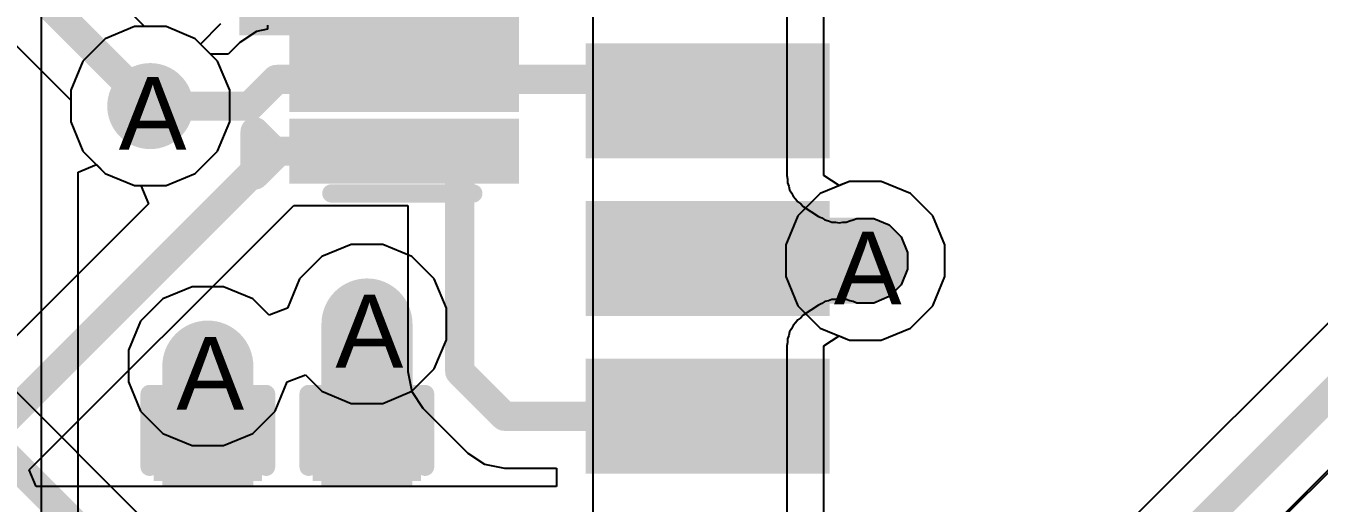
# Model space of a CAD drawing. Header units: inches. Extents: x 0 to 5271, y 0 to 5417.
# Drawn here: x 130.17 to 139.19, y 62.97 to 66.3 of the extents above; entities that cross this region are included whole.
import ezdxf

# ---------------------------------------------------------------- set-up
doc = ezdxf.new("R2010")
doc.units = ezdxf.units.IN
for name, color, linetype in [('Bottom Layer', 5, 'Continuous'), ('Bottom Overlay', 54, 'Continuous'), ('Bottom Paste', 16, 'Continuous'), ('Bottom Solder', 6, 'Continuous'), ('Drill Drawing', 1, 'Continuous'), ('L2_GND1', 16, 'Continuous'), ('L3_SIG1', 76, 'Continuous'), ('L4_PWR', 90, 'Continuous'), ('L5_GND2', 156, 'Continuous'), ('L6_SIG2', 130, 'Continuous'), ('L7_GND3', 216, 'Continuous'), ('Top Layer', 1, 'Continuous'), ('Via Holes', 16, 'Continuous')]:
    doc.layers.add(name, color=color, linetype=linetype)
doc.styles.add('Arial', font='', dxfattribs={"height": 0.2})
doc.styles.get('Arial').set_extended_font_data('Arial')

# ---------------------------------------------------------------- blocks, each defined once
blk = doc.blocks.new('CAP_0402_B_334')
at = {"layer": 'Bottom Layer'}
for points in [[(-0.2413, 0.3175), (-0.2413, -0.3175), (-0.6985, -0.3175), (-0.6985, 0.3175)], [(0.6985, 0.3175), (0.6985, -0.3175), (0.2413, -0.3175), (0.2413, 0.3175)]]:
    blk.add_hatch(color=5, dxfattribs=at).paths.add_polyline_path(points)
at = {"layer": 'Bottom Paste'}
for points in [[(-0.2413, 0.3175), (-0.2413, -0.3175), (-0.6985, -0.3175), (-0.6985, 0.3175)], [(0.6985, 0.3175), (0.6985, -0.3175), (0.2413, -0.3175), (0.2413, 0.3175)]]:
    blk.add_hatch(color=16, dxfattribs=at).paths.add_polyline_path(points)
at = {"layer": 'Bottom Solder'}
for points in [[(-0.1813, 0.3775), (-0.1813, -0.3775), (-0.7585, -0.3775), (-0.7585, 0.3775)], [(0.7585, 0.3775), (0.7585, -0.3775), (0.1813, -0.3775), (0.1813, 0.3775)]]:
    blk.add_hatch(color=6, dxfattribs=at).paths.add_polyline_path(points)
at = {"layer": 'Bottom Overlay'}
for points in [[(-0.7874, -0.4064, 0.127, 0.127, 0), (-0.7874, 0.4064, 0.127, 0.127, 0)], [(-0.2794, 0.4064, 0.127, 0.127, 0), (-0.7874, 0.4064, 0.127, 0.127, 0)], [(0.7874, 0.4064, 0.127, 0.127, 0), (0.2794, 0.4064, 0.127, 0.127, 0)], [(0.7874, -0.4064, 0.127, 0.127, 0), (0.7874, 0.4064, 0.127, 0.127, 0)], [(-0.2794, -0.4064, 0.127, 0.127, 0), (-0.7874, -0.4064, 0.127, 0.127, 0)], [(0.7874, -0.4064, 0.127, 0.127, 0), (0.2794, -0.4064, 0.127, 0.127, 0)]]:
    blk.add_lwpolyline(points, format="xyseb", dxfattribs=at)
for points in [[(-0.8191, 0.4064, 0.0635, 0.0635, 1), (-0.7556, 0.4064, 0.0635, 0.0635, 1)], [(-0.8191, 0.4064, 0.0635, 0.0635, 1), (-0.7556, 0.4064, 0.0635, 0.0635, 1)], [(-0.3111, 0.4064, 0.0635, 0.0635, 1), (-0.2476, 0.4064, 0.0635, 0.0635, 1)], [(0.2477, 0.4064, 0.0635, 0.0635, 1), (0.3112, 0.4064, 0.0635, 0.0635, 1)], [(0.7557, 0.4064, 0.0635, 0.0635, 1), (0.8192, 0.4064, 0.0635, 0.0635, 1)], [(0.7557, 0.4064, 0.0635, 0.0635, 1), (0.8192, 0.4064, 0.0635, 0.0635, 1)], [(-0.8191, -0.4064, 0.0635, 0.0635, 1), (-0.7556, -0.4064, 0.0635, 0.0635, 1)], [(-0.8191, -0.4064, 0.0635, 0.0635, 1), (-0.7556, -0.4064, 0.0635, 0.0635, 1)], [(-0.3111, -0.4064, 0.0635, 0.0635, 1), (-0.2476, -0.4064, 0.0635, 0.0635, 1)], [(0.2477, -0.4064, 0.0635, 0.0635, 1), (0.3112, -0.4064, 0.0635, 0.0635, 1)], [(0.7557, -0.4064, 0.0635, 0.0635, 1), (0.8192, -0.4064, 0.0635, 0.0635, 1)], [(0.7557, -0.4064, 0.0635, 0.0635, 1), (0.8192, -0.4064, 0.0635, 0.0635, 1)]]:
    blk.add_lwpolyline(points, format="xyseb", close=True, dxfattribs=at)
blk = doc.blocks.new('CAP_0402_B_335')
at = {"layer": 'Bottom Layer'}
for points in [[(-0.2413, 0.3175), (-0.2413, -0.3175), (-0.6985, -0.3175), (-0.6985, 0.3175)], [(0.6985, 0.3175), (0.6985, -0.3175), (0.2413, -0.3175), (0.2413, 0.3175)]]:
    blk.add_hatch(color=5, dxfattribs=at).paths.add_polyline_path(points)
at = {"layer": 'Bottom Paste'}
for points in [[(-0.2413, 0.3175), (-0.2413, -0.3175), (-0.6985, -0.3175), (-0.6985, 0.3175)], [(0.6985, 0.3175), (0.6985, -0.3175), (0.2413, -0.3175), (0.2413, 0.3175)]]:
    blk.add_hatch(color=16, dxfattribs=at).paths.add_polyline_path(points)
at = {"layer": 'Bottom Solder'}
for points in [[(-0.1813, 0.3775), (-0.1813, -0.3775), (-0.7585, -0.3775), (-0.7585, 0.3775)], [(0.7585, 0.3775), (0.7585, -0.3775), (0.1813, -0.3775), (0.1813, 0.3775)]]:
    blk.add_hatch(color=6, dxfattribs=at).paths.add_polyline_path(points)
at = {"layer": 'Bottom Overlay'}
for points in [[(-0.7874, -0.4064, 0.127, 0.127, 0), (-0.7874, 0.4064, 0.127, 0.127, 0)], [(-0.2794, 0.4064, 0.127, 0.127, 0), (-0.7874, 0.4064, 0.127, 0.127, 0)], [(0.7874, 0.4064, 0.127, 0.127, 0), (0.2794, 0.4064, 0.127, 0.127, 0)], [(0.7874, -0.4064, 0.127, 0.127, 0), (0.7874, 0.4064, 0.127, 0.127, 0)], [(-0.2794, -0.4064, 0.127, 0.127, 0), (-0.7874, -0.4064, 0.127, 0.127, 0)], [(0.7874, -0.4064, 0.127, 0.127, 0), (0.2794, -0.4064, 0.127, 0.127, 0)]]:
    blk.add_lwpolyline(points, format="xyseb", dxfattribs=at)
for points in [[(-0.8192, 0.4064, 0.0635, 0.0635, 1), (-0.7557, 0.4064, 0.0635, 0.0635, 1)], [(-0.8192, 0.4064, 0.0635, 0.0635, 1), (-0.7557, 0.4064, 0.0635, 0.0635, 1)], [(-0.3112, 0.4064, 0.0635, 0.0635, 1), (-0.2477, 0.4064, 0.0635, 0.0635, 1)], [(0.2476, 0.4064, 0.0635, 0.0635, 1), (0.3111, 0.4064, 0.0635, 0.0635, 1)], [(0.7556, 0.4064, 0.0635, 0.0635, 1), (0.8191, 0.4064, 0.0635, 0.0635, 1)], [(0.7556, 0.4064, 0.0635, 0.0635, 1), (0.8191, 0.4064, 0.0635, 0.0635, 1)], [(-0.8192, -0.4064, 0.0635, 0.0635, 1), (-0.7557, -0.4064, 0.0635, 0.0635, 1)], [(-0.8192, -0.4064, 0.0635, 0.0635, 1), (-0.7557, -0.4064, 0.0635, 0.0635, 1)], [(-0.3112, -0.4064, 0.0635, 0.0635, 1), (-0.2477, -0.4064, 0.0635, 0.0635, 1)], [(0.2476, -0.4064, 0.0635, 0.0635, 1), (0.3111, -0.4064, 0.0635, 0.0635, 1)], [(0.7556, -0.4064, 0.0635, 0.0635, 1), (0.8191, -0.4064, 0.0635, 0.0635, 1)], [(0.7556, -0.4064, 0.0635, 0.0635, 1), (0.8191, -0.4064, 0.0635, 0.0635, 1)]]:
    blk.add_lwpolyline(points, format="xyseb", close=True, dxfattribs=at)
blk = doc.blocks.new('U_DFN2510_10_B_422')
at = {"layer": 'Bottom Layer'}
for points in [[(-0.7, 1.125), (-0.075, 1.125), (-0.075, 0.875), (-0.7, 0.875)], [(0.075, 1.125), (0.7, 1.125), (0.7, 0.875), (0.075, 0.875)], [(-0.7, 0.625), (-0.075, 0.625), (-0.075, 0.375), (-0.7, 0.375)], [(0.075, 0.625), (0.7, 0.625), (0.7, 0.375), (0.075, 0.375)], [(-0.7, 0.225), (-0.075, 0.225), (-0.075, -0.225), (-0.7, -0.225)], [(0.075, 0.225), (0.7, 0.225), (0.7, -0.225), (0.075, -0.225)], [(-0.7, -0.375), (-0.075, -0.375), (-0.075, -0.625), (-0.7, -0.625)], [(0.075, -0.375), (0.7, -0.375), (0.7, -0.625), (0.075, -0.625)], [(-0.7, -0.875), (-0.075, -0.875), (-0.075, -1.125), (-0.7, -1.125)], [(0.075, -0.875), (0.7, -0.875), (0.7, -1.125), (0.075, -1.125)]]:
    blk.add_hatch(color=5, dxfattribs=at).paths.add_polyline_path(points)
at = {"layer": 'Bottom Paste'}
for points in [[(-0.7, 1.125), (-0.075, 1.125), (-0.075, 0.875), (-0.7, 0.875)], [(0.075, 1.125), (0.7, 1.125), (0.7, 0.875), (0.075, 0.875)], [(-0.7, 0.625), (-0.075, 0.625), (-0.075, 0.375), (-0.7, 0.375)], [(0.075, 0.625), (0.7, 0.625), (0.7, 0.375), (0.075, 0.375)], [(-0.7, 0.225), (-0.075, 0.225), (-0.075, -0.225), (-0.7, -0.225)], [(0.075, 0.225), (0.7, 0.225), (0.7, -0.225), (0.075, -0.225)], [(-0.7, -0.375), (-0.075, -0.375), (-0.075, -0.625), (-0.7, -0.625)], [(0.075, -0.375), (0.7, -0.375), (0.7, -0.625), (0.075, -0.625)], [(-0.7, -0.875), (-0.075, -0.875), (-0.075, -1.125), (-0.7, -1.125)], [(0.075, -0.875), (0.7, -0.875), (0.7, -1.125), (0.075, -1.125)]]:
    blk.add_hatch(color=16, dxfattribs=at).paths.add_polyline_path(points)
at = {"layer": 'Bottom Solder'}
for points in [[(-0.8016, 1.2266), (0.0266, 1.2266), (0.0266, 0.7734), (-0.8016, 0.7734)], [(-0.0266, 1.2266), (0.8016, 1.2266), (0.8016, 0.7734), (-0.0266, 0.7734)], [(-0.8016, 0.7266), (0.0266, 0.7266), (0.0266, 0.2734), (-0.8016, 0.2734)], [(-0.0266, 0.7266), (0.8016, 0.7266), (0.8016, 0.2734), (-0.0266, 0.2734)], [(-0.8016, 0.3266), (0.0266, 0.3266), (0.0266, -0.3266), (-0.8016, -0.3266)], [(-0.0266, 0.3266), (0.8016, 0.3266), (0.8016, -0.3266), (-0.0266, -0.3266)], [(-0.8016, -0.2734), (0.0266, -0.2734), (0.0266, -0.7266), (-0.8016, -0.7266)], [(-0.0266, -0.2734), (0.8016, -0.2734), (0.8016, -0.7266), (-0.0266, -0.7266)], [(-0.8016, -0.7734), (0.0266, -0.7734), (0.0266, -1.2266), (-0.8016, -1.2266)], [(-0.0266, -0.7734), (0.8016, -0.7734), (0.8016, -1.2266), (-0.0266, -1.2266)]]:
    blk.add_hatch(color=6, dxfattribs=at).paths.add_polyline_path(points)
at = {"layer": 'Bottom Overlay'}
for points in [[(-0.508, 1.2954, 0.127, 0.127, 0), (0.4826, 1.2954, 0.127, 0.127, 0)], [(-1.0414, -1.1684, 0.2, 0.2, 0), (-1.0414, -0.8636, 0.2, 0.2, 0)], [(-1.0414, -0.8636, 0.2, 0.2, 0), (-0.889, -1.016, 0.2, 0.2, 0)], [(-1.0414, -1.1684, 0.2, 0.2, 0), (-0.889, -1.016, 0.2, 0.2, 0)], [(-0.508, -1.2954, 0.127, 0.127, 0), (0.4826, -1.2954, 0.127, 0.127, 0)]]:
    blk.add_lwpolyline(points, format="xyseb", dxfattribs=at)
for points in [[(-0.5398, 1.2954, 0.0635, 0.0635, 1), (-0.4763, 1.2954, 0.0635, 0.0635, 1)], [(0.4508, 1.2954, 0.0635, 0.0635, 1), (0.5143, 1.2954, 0.0635, 0.0635, 1)], [(-1.0914, -0.8636, 0.1, 0.1, 1), (-0.9914, -0.8636, 0.1, 0.1, 1)], [(-1.0914, -0.8636, 0.1, 0.1, 1), (-0.9914, -0.8636, 0.1, 0.1, 1)], [(-0.939, -1.016, 0.1, 0.1, 1), (-0.839, -1.016, 0.1, 0.1, 1)], [(-0.939, -1.016, 0.1, 0.1, 1), (-0.839, -1.016, 0.1, 0.1, 1)], [(-1.0914, -1.1684, 0.1, 0.1, 1), (-0.9914, -1.1684, 0.1, 0.1, 1)], [(-1.0914, -1.1684, 0.1, 0.1, 1), (-0.9914, -1.1684, 0.1, 0.1, 1)], [(-0.5398, -1.2954, 0.0635, 0.0635, 1), (-0.4763, -1.2954, 0.0635, 0.0635, 1)], [(0.4508, -1.2954, 0.0635, 0.0635, 1), (0.5143, -1.2954, 0.0635, 0.0635, 1)]]:
    blk.add_lwpolyline(points, format="xyseb", close=True, dxfattribs=at)
blk = doc.blocks.new('TF_01A_B_532')
at = {"layer": 'Bottom Layer'}
for points in [[(-4.7039, -4.5), (-4.0039, -4.5), (-4.0039, -6.1), (-4.7039, -6.1)], [(-3.6046, -4.5), (-2.9046, -4.5), (-2.9046, -6.1), (-3.6046, -6.1)], [(-2.5043, -4.5), (-1.8043, -4.5), (-1.8043, -6.1), (-2.5043, -6.1)]]:
    blk.add_hatch(color=5, dxfattribs=at).paths.add_polyline_path(points)
at = {"layer": 'Bottom Paste'}
for points in [[(-4.7039, -4.5), (-4.0039, -4.5), (-4.0039, -6.1), (-4.7039, -6.1)], [(-3.6046, -4.5), (-2.9046, -4.5), (-2.9046, -6.1), (-3.6046, -6.1)], [(-2.5043, -4.5), (-1.8043, -4.5), (-1.8043, -6.1), (-2.5043, -6.1)]]:
    blk.add_hatch(color=16, dxfattribs=at).paths.add_polyline_path(points)
at = {"layer": 'Bottom Solder'}
for points in [[(-4.7547, -4.4492), (-3.9531, -4.4492), (-3.9531, -6.1508), (-4.7547, -6.1508)], [(-3.6554, -4.4492), (-2.8538, -4.4492), (-2.8538, -6.1508), (-3.6554, -6.1508)], [(-2.5551, -4.4492), (-1.7535, -4.4492), (-1.7535, -6.1508), (-2.5551, -6.1508)]]:
    blk.add_hatch(color=6, dxfattribs=at).paths.add_polyline_path(points)

msp = doc.modelspace()

# ---------------------------------------------------------------- hatches: boundary and pattern name
at = {"layer": 'Bottom Layer'}
for points in [[(131.6607, 66.2333), (133.1976, 66.2333), (133.1976, 66.6149), (131.6607, 66.6149)], [(136.0263, 64.3616), (136.0263, 64.9606), (135.3895, 64.9606), (135.3895, 64.3616)], [(131.1225, 63.083), (131.7575, 63.083), (131.7575, 63.5402), (131.1225, 63.5402)], [(132.2324, 63.0841), (132.8674, 63.0841), (132.8674, 63.5413), (132.2324, 63.5413)]]:
    msp.add_hatch(color=5, dxfattribs=at).paths.add_polyline_path(points)
h = msp.add_hatch(color=5, dxfattribs=at)
edge = h.paths.add_edge_path()
edge.add_arc((131.0395, 65.7398), 0.3, 0, 360)
h = msp.add_hatch(color=5, dxfattribs=at)
edge = h.paths.add_edge_path()
edge.add_arc((136.0262, 64.6609), 0.3, 0, 360)
h = msp.add_hatch(color=5, dxfattribs=at)
edge = h.paths.add_edge_path()
edge.add_arc((132.5508, 64.2203), 0.3, 0, 360)
h = msp.add_hatch(color=5, dxfattribs=at)
edge = h.paths.add_edge_path()
edge.add_arc((131.4409, 63.9263), 0.3, 0, 360)
at = {"layer": 'L2_GND1'}
h = msp.add_hatch(color=16, dxfattribs=at)
edge = h.paths.add_edge_path()
edge.add_arc((131.0395, 65.7398), 0.3, 0, 360)
h = msp.add_hatch(color=16, dxfattribs=at)
edge = h.paths.add_edge_path()
edge.add_arc((136.0262, 64.6609), 0.3, 0, 360)
h = msp.add_hatch(color=16, dxfattribs=at)
edge = h.paths.add_edge_path()
edge.add_arc((132.5508, 64.2203), 0.3, 0, 360)
h = msp.add_hatch(color=16, dxfattribs=at)
edge = h.paths.add_edge_path()
edge.add_arc((131.4409, 63.9263), 0.3, 0, 360)
at = {"layer": 'L3_SIG1'}
h = msp.add_hatch(color=76, dxfattribs=at)
edge = h.paths.add_edge_path()
edge.add_arc((131.0395, 65.7398), 0.3, 0, 360)
h = msp.add_hatch(color=76, dxfattribs=at)
edge = h.paths.add_edge_path()
edge.add_arc((136.0262, 64.6609), 0.3, 0, 360)
h = msp.add_hatch(color=76, dxfattribs=at)
edge = h.paths.add_edge_path()
edge.add_arc((132.5508, 64.2203), 0.3, 0, 360)
h = msp.add_hatch(color=76, dxfattribs=at)
edge = h.paths.add_edge_path()
edge.add_arc((131.4409, 63.9263), 0.3, 0, 360)
at = {"layer": 'L4_PWR'}
h = msp.add_hatch(color=90, dxfattribs=at)
edge = h.paths.add_edge_path()
edge.add_arc((131.0395, 65.7398), 0.3, 0, 360)
h = msp.add_hatch(color=90, dxfattribs=at)
edge = h.paths.add_edge_path()
edge.add_arc((136.0262, 64.6609), 0.3, 0, 360)
h = msp.add_hatch(color=90, dxfattribs=at)
edge = h.paths.add_edge_path()
edge.add_arc((132.5508, 64.2203), 0.3, 0, 360)
h = msp.add_hatch(color=90, dxfattribs=at)
edge = h.paths.add_edge_path()
edge.add_arc((131.4409, 63.9263), 0.3, 0, 360)
at = {"layer": 'L5_GND2'}
h = msp.add_hatch(color=156, dxfattribs=at)
edge = h.paths.add_edge_path()
edge.add_arc((131.0395, 65.7398), 0.3, 0, 360)
h = msp.add_hatch(color=156, dxfattribs=at)
edge = h.paths.add_edge_path()
edge.add_arc((136.0262, 64.6609), 0.3, 0, 360)
h = msp.add_hatch(color=156, dxfattribs=at)
edge = h.paths.add_edge_path()
edge.add_arc((132.5508, 64.2203), 0.3, 0, 360)
h = msp.add_hatch(color=156, dxfattribs=at)
edge = h.paths.add_edge_path()
edge.add_arc((131.4409, 63.9263), 0.3, 0, 360)
at = {"layer": 'L6_SIG2'}
h = msp.add_hatch(color=130, dxfattribs=at)
edge = h.paths.add_edge_path()
edge.add_arc((131.0395, 65.7398), 0.3, 0, 360)
h = msp.add_hatch(color=130, dxfattribs=at)
edge = h.paths.add_edge_path()
edge.add_arc((136.0262, 64.6609), 0.3, 0, 360)
h = msp.add_hatch(color=130, dxfattribs=at)
edge = h.paths.add_edge_path()
edge.add_arc((132.5508, 64.2203), 0.3, 0, 360)
h = msp.add_hatch(color=130, dxfattribs=at)
edge = h.paths.add_edge_path()
edge.add_arc((131.4409, 63.9263), 0.3, 0, 360)
at = {"layer": 'L7_GND3'}
h = msp.add_hatch(color=216, dxfattribs=at)
edge = h.paths.add_edge_path()
edge.add_arc((131.0395, 65.7398), 0.3, 0, 360)
h = msp.add_hatch(color=216, dxfattribs=at)
edge = h.paths.add_edge_path()
edge.add_arc((136.0262, 64.6609), 0.3, 0, 360)
h = msp.add_hatch(color=216, dxfattribs=at)
edge = h.paths.add_edge_path()
edge.add_arc((132.5508, 64.2203), 0.3, 0, 360)
h = msp.add_hatch(color=216, dxfattribs=at)
edge = h.paths.add_edge_path()
edge.add_arc((131.4409, 63.9263), 0.3, 0, 360)
at = {"layer": 'Top Layer'}
h = msp.add_hatch(color=1, dxfattribs=at)
edge = h.paths.add_edge_path()
edge.add_arc((131.0395, 65.7398), 0.3, 0, 360)
h = msp.add_hatch(color=1, dxfattribs=at)
edge = h.paths.add_edge_path()
edge.add_arc((136.0262, 64.6609), 0.3, 0, 360)
h = msp.add_hatch(color=1, dxfattribs=at)
edge = h.paths.add_edge_path()
edge.add_arc((132.5508, 64.2203), 0.3, 0, 360)
h = msp.add_hatch(color=1, dxfattribs=at)
edge = h.paths.add_edge_path()
edge.add_arc((131.4409, 63.9263), 0.3, 0, 360)
at = {"layer": 'Via Holes'}
h = msp.add_hatch(color=7, dxfattribs=at)
edge = h.paths.add_edge_path()
edge.add_arc((131.0395, 65.7398), 0.15, 0, 360)
h = msp.add_hatch(color=7, dxfattribs=at)
edge = h.paths.add_edge_path()
edge.add_arc((136.0262, 64.6609), 0.15, 0, 360)
h = msp.add_hatch(color=7, dxfattribs=at)
edge = h.paths.add_edge_path()
edge.add_arc((132.5508, 64.2203), 0.15, 0, 360)
h = msp.add_hatch(color=7, dxfattribs=at)
edge = h.paths.add_edge_path()
edge.add_arc((131.4409, 63.9263), 0.15, 0, 360)

# ---------------------------------------------------------------- linework, layer by layer
at = {"layer": 'Bottom Layer'}
for p, q in [((134.1262, 68.5799), (134.1262, 53.0937)), ((130.9293, 66.2938), (130.7257, 66.2095)), ((131.1497, 66.2938), (130.9293, 66.2938)), ((131.3533, 66.2095), (131.1497, 66.2938)), ((131.8561, 66.305), (131.8561, 66.2759)), ((130.7257, 66.2095), (130.5698, 66.0536)), ((131.4604, 66.1024), (131.3533, 66.2095)), ((131.7807, 66.2609), (131.663, 66.1823)), ((131.8561, 66.2759), (131.7807, 66.2609)), ((131.663, 66.1823), (131.5831, 66.1024)), ((131.663, 66.1823), (131.663, 66.1823)), ((130.5698, 66.0536), (130.4855, 65.85)), ((131.5831, 66.1024), (131.4604, 66.1024)), ((130.4855, 65.85), (130.4855, 65.6296)), ((130.4855, 65.6296), (130.5698, 65.426)), ((130.5698, 65.426), (130.7257, 65.2702)), ((130.7257, 65.2702), (130.9293, 65.1858)), ((130.9293, 65.1858), (130.9738, 65.1858)), ((130.9738, 65.1858), (131.0264, 65.0588)), ((131.0264, 65.0588), (129.5761, 63.6086)), ((130.1959, 63.2028), (132.04, 65.0469)), ((132.04, 65.0469), (132.835, 65.0469)), ((132.835, 65.0469), (132.835, 63.8888)), ((132.835, 63.8888), (132.835, 63.8888)), ((132.835, 63.8888), (132.8626, 63.7501)), ((132.8626, 63.7501), (132.9412, 63.6325)), ((132.9412, 63.6325), (133.2537, 63.3199)), ((133.2537, 63.3199), (133.2537, 63.3199)), ((133.2537, 63.3199), (133.3714, 63.2413)), ((133.3714, 63.2413), (133.5101, 63.2137)), ((130.2445, 63.0855), (130.1959, 63.2028)), ((133.5101, 63.2137), (133.5101, 63.2137)), ((133.5101, 63.2137), (133.8722, 63.2137)), ((133.8722, 63.2137), (133.8722, 63.0855)), ((133.8722, 63.0855), (130.2445, 63.0855))]:
    msp.add_line(p, q, dxfattribs=at)
for points in [[(131.7333, 65.7398, 0.2032, 0.2032, 0), (131.9194, 65.926, 0.2032, 0.2032, 0)], [(131.9194, 65.926, 0.2032, 0.2032, 0), (132.4226, 65.926, 0.2032, 0.2032, 0)], [(132.4226, 65.926, 0.2032, 0.2032, 0), (133.1976, 65.926, 0.2032, 0.2032, 0)], [(133.1976, 65.926, 0.2032, 0.2032, 0), (134.7762, 65.926, 0.2032, 0.2032, 0)], [(134.7762, 65.926, 0.2032, 0.2032, 0), (134.9262, 65.7759, 0.2032, 0.2032, 0)], [(131.0395, 65.7398, 0.2032, 0.2032, 0), (131.7333, 65.7398, 0.2032, 0.2032, 0)], [(129.7263, 63.246, 0.2032, 0.2032, 0), (131.9062, 65.4259, 0.2032, 0.2032, 0)], [(131.9062, 65.4259, 0.2032, 0.2032, 0), (132.4225, 65.4259, 0.2032, 0.2032, 0)], [(132.4226, 65.4259, 0.2032, 0.2032, 0), (133.1976, 65.4259, 0.2032, 0.2032, 0)], [(133.1976, 63.8888, 0.2032, 0.2032, 0), (133.1976, 65.4259, 0.2032, 0.2032, 0)], [(132.5508, 63.4152, 0.635, 0.635, 0), (132.5508, 64.2203, 0.635, 0.635, 0)], [(131.4409, 63.4142, 0.635, 0.635, 0), (131.4409, 63.9263, 0.635, 0.635, 0)], [(133.1976, 63.8888, 0.2032, 0.2032, 0), (133.5101, 63.5763, 0.2032, 0.2032, 0)], [(132.5499, 63.4143, 0.635, 0.635, 0), (132.5508, 63.4152, 0.635, 0.635, 0)], [(133.5101, 63.5763, 0.2032, 0.2032, 0), (134.9262, 63.5763, 0.2032, 0.2032, 0)]]:
    msp.add_lwpolyline(points, format="xyseb", dxfattribs=at)
for points in [[(131.8686, 65.926, 0.1016, 0.1016, 1), (131.9702, 65.926, 0.1016, 0.1016, 1)], [(131.8686, 65.926, 0.1016, 0.1016, 1), (131.9702, 65.926, 0.1016, 0.1016, 1)], [(132.3718, 65.926, 0.1016, 0.1016, 1), (132.4734, 65.926, 0.1016, 0.1016, 1)], [(132.3718, 65.926, 0.1016, 0.1016, 1), (132.4734, 65.926, 0.1016, 0.1016, 1)], [(133.1468, 65.926, 0.1016, 0.1016, 1), (133.2484, 65.926, 0.1016, 0.1016, 1)], [(133.1468, 65.926, 0.1016, 0.1016, 1), (133.2484, 65.926, 0.1016, 0.1016, 1)], [(134.7254, 65.926, 0.1016, 0.1016, 1), (134.827, 65.926, 0.1016, 0.1016, 1)], [(134.7254, 65.926, 0.1016, 0.1016, 1), (134.827, 65.926, 0.1016, 0.1016, 1)], [(130.9887, 65.7398, 0.1016, 0.1016, 1), (131.0903, 65.7398, 0.1016, 0.1016, 1)], [(131.6825, 65.7398, 0.1016, 0.1016, 1), (131.7841, 65.7398, 0.1016, 0.1016, 1)], [(131.6825, 65.7398, 0.1016, 0.1016, 1), (131.7841, 65.7398, 0.1016, 0.1016, 1)], [(134.8754, 65.7759, 0.1016, 0.1016, 1), (134.977, 65.7759, 0.1016, 0.1016, 1)], [(131.8554, 65.4259, 0.1016, 0.1016, 1), (131.957, 65.4259, 0.1016, 0.1016, 1)], [(131.8554, 65.4259, 0.1016, 0.1016, 1), (131.957, 65.4259, 0.1016, 0.1016, 1)], [(132.3717, 65.4259, 0.1016, 0.1016, 1), (132.4733, 65.4259, 0.1016, 0.1016, 1)], [(132.3718, 65.4259, 0.1016, 0.1016, 1), (132.4734, 65.4259, 0.1016, 0.1016, 1)], [(133.1468, 65.4259, 0.1016, 0.1016, 1), (133.2484, 65.4259, 0.1016, 0.1016, 1)], [(133.1468, 65.4259, 0.1016, 0.1016, 1), (133.2484, 65.4259, 0.1016, 0.1016, 1)], [(132.3921, 64.2203, 0.3175, 0.3175, 1), (132.7096, 64.2203, 0.3175, 0.3175, 1)], [(131.2822, 63.9263, 0.3175, 0.3175, 1), (131.5997, 63.9263, 0.3175, 0.3175, 1)], [(133.1468, 63.8888, 0.1016, 0.1016, 1), (133.2484, 63.8888, 0.1016, 0.1016, 1)], [(133.1468, 63.8888, 0.1016, 0.1016, 1), (133.2484, 63.8888, 0.1016, 0.1016, 1)], [(131.2822, 63.4142, 0.3175, 0.3175, 1), (131.5997, 63.4142, 0.3175, 0.3175, 1)], [(132.3911, 63.4143, 0.3175, 0.3175, 1), (132.7086, 63.4143, 0.3175, 0.3175, 1)], [(132.3921, 63.4152, 0.3175, 0.3175, 1), (132.7096, 63.4152, 0.3175, 0.3175, 1)], [(132.3921, 63.4152, 0.3175, 0.3175, 1), (132.7096, 63.4152, 0.3175, 0.3175, 1)], [(133.4593, 63.5763, 0.1016, 0.1016, 1), (133.5609, 63.5763, 0.1016, 0.1016, 1)], [(133.4593, 63.5763, 0.1016, 0.1016, 1), (133.5609, 63.5763, 0.1016, 0.1016, 1)], [(134.8754, 63.5763, 0.1016, 0.1016, 1), (134.977, 63.5763, 0.1016, 0.1016, 1)]]:
    msp.add_lwpolyline(points, format="xyseb", close=True, dxfattribs=at)
at = {"layer": 'L2_GND1'}
for p, q in [((135.4786, 69.581), (135.4786, 65.2553)), ((135.7376, 65.2553), (135.7376, 69.581)), ((130.9293, 66.2938), (130.7257, 66.2095)), ((131.1497, 66.2938), (130.9293, 66.2938)), ((131.3533, 66.2095), (131.1497, 66.2938)), ((130.7257, 66.2095), (130.5698, 66.0536)), ((131.5091, 66.0536), (131.3533, 66.2095)), ((130.5698, 66.0536), (130.4855, 65.85)), ((131.5935, 65.85), (131.5091, 66.0536)), ((130.4855, 65.85), (130.4855, 65.6296)), ((131.5935, 65.6296), (131.5935, 65.85)), ((130.4855, 65.6296), (130.5698, 65.426)), ((131.5091, 65.426), (131.5935, 65.6296)), ((130.5698, 65.426), (130.7257, 65.2702)), ((131.3533, 65.2702), (131.5091, 65.426)), ((130.7257, 65.2702), (130.9293, 65.1858)), ((131.1497, 65.1858), (131.3533, 65.2702)), ((135.4786, 65.2553), (135.4836, 65.2303)), ((135.4836, 65.2303), (135.4836, 65.2048)), ((135.8432, 65.1848), (135.7376, 65.2553)), ((135.916, 65.2149), (135.8432, 65.1848)), ((136.1364, 65.2149), (135.916, 65.2149)), ((136.3401, 65.1306), (136.1364, 65.2149)), ((130.9293, 65.1858), (131.1497, 65.1858)), ((135.4836, 65.2048), (135.4934, 65.1812)), ((135.4934, 65.1812), (135.4983, 65.1562)), ((135.4983, 65.1562), (135.5125, 65.135)), ((135.5125, 65.135), (135.5223, 65.1114)), ((136.4959, 64.9748), (136.3401, 65.1306)), ((135.5223, 65.1114), (135.5403, 65.0934)), ((135.5403, 65.0934), (135.5545, 65.0722)), ((135.5545, 65.0722), (135.5757, 65.058)), ((135.5757, 65.058), (135.5937, 65.04)), ((135.5937, 65.04), (135.6993, 64.9694)), ((135.6993, 64.9694), (135.7229, 64.9597)), ((135.7229, 64.9597), (135.7441, 64.9455)), ((135.7441, 64.9455), (135.7691, 64.9405)), ((135.7691, 64.9405), (135.7927, 64.9308)), ((135.8937, 64.9308), (135.9173, 64.9405)), ((135.9173, 64.9405), (135.9423, 64.9455)), ((135.9423, 64.9455), (135.9676, 64.956)), ((135.9676, 64.956), (136.0849, 64.956)), ((136.0849, 64.956), (136.1934, 64.911)), ((136.5802, 64.7711), (136.4959, 64.9748)), ((135.7927, 64.9308), (135.8182, 64.9308)), ((135.8182, 64.9308), (135.8432, 64.9258)), ((135.8432, 64.9258), (135.8682, 64.9308)), ((135.8682, 64.9308), (135.8937, 64.9308)), ((136.1934, 64.911), (136.2763, 64.8281)), ((136.2763, 64.8281), (136.3213, 64.7196)), ((136.5802, 64.5507), (136.5802, 64.7711)), ((136.3213, 64.7196), (136.3213, 64.6023)), ((136.3213, 64.6023), (136.2763, 64.4938)), ((136.2763, 64.4938), (136.1934, 64.4108)), ((136.4959, 64.3471), (136.5802, 64.5507)), ((136.1934, 64.4108), (136.0849, 64.3659)), ((135.6993, 64.3524), (135.5937, 64.2819)), ((135.7229, 64.3622), (135.6993, 64.3524)), ((135.7441, 64.3764), (135.7229, 64.3622)), ((135.7691, 64.3814), (135.7441, 64.3764)), ((135.7927, 64.3911), (135.7691, 64.3814)), ((135.8182, 64.3911), (135.7927, 64.3911)), ((135.8432, 64.3961), (135.8182, 64.3911)), ((135.8682, 64.3911), (135.8432, 64.3961)), ((135.8937, 64.3911), (135.8682, 64.3911)), ((135.9173, 64.3813), (135.8937, 64.3911)), ((135.9423, 64.3764), (135.9173, 64.3813)), ((135.9676, 64.3659), (135.9423, 64.3764)), ((136.0849, 64.3659), (135.9676, 64.3659)), ((136.3401, 64.1913), (136.4959, 64.3471)), ((135.5403, 64.2285), (135.5223, 64.2104)), ((135.5545, 64.2497), (135.5403, 64.2285)), ((135.5757, 64.2638), (135.5545, 64.2497)), ((135.5937, 64.2819), (135.5757, 64.2638)), ((135.4934, 64.1406), (135.4836, 64.1171)), ((135.4983, 64.1657), (135.4934, 64.1406)), ((135.5125, 64.1869), (135.4983, 64.1657)), ((135.5223, 64.2104), (135.5125, 64.1869)), ((135.7376, 64.0666), (135.8432, 64.1371)), ((135.8432, 64.1371), (135.916, 64.1069)), ((136.1364, 64.1069), (136.3401, 64.1913)), ((135.4836, 64.0916), (135.4786, 64.0666)), ((135.4786, 64.0666), (135.4786, 58.7826)), ((135.4836, 64.1171), (135.4836, 64.0916)), ((135.7376, 58.7826), (135.7376, 64.0666)), ((135.916, 64.1069), (136.1364, 64.1069))]:
    msp.add_line(p, q, dxfattribs=at)
at = {"layer": 'L3_SIG1'}
for p, q in [((130.9982, 66.2938), (129.6475, 67.6445)), ((129.0286, 67.238), (130.4855, 65.7811)), ((131.1497, 66.2938), (130.9982, 66.2938)), ((131.3533, 66.2095), (131.1497, 66.2938)), ((131.5091, 66.0536), (131.3533, 66.2095)), ((131.5935, 65.85), (131.5091, 66.0536)), ((131.5935, 65.6296), (131.5935, 65.85)), ((130.4855, 65.7811), (130.4855, 65.6296)), ((130.4855, 65.6296), (130.5698, 65.426)), ((131.5091, 65.426), (131.5935, 65.6296)), ((130.5698, 65.426), (130.7257, 65.2702)), ((131.3533, 65.2702), (131.5091, 65.426)), ((130.7257, 65.2702), (130.9293, 65.1858)), ((131.1497, 65.1858), (131.3533, 65.2702)), ((130.9293, 65.1858), (131.1497, 65.1858))]:
    msp.add_line(p, q, dxfattribs=at)
msp.add_lwpolyline([(129.285, 67.4943, 0.2032, 0.2032, 0), (131.0395, 65.7398, 0.2032, 0.2032, 0)], format="xyseb", dxfattribs=at)
msp.add_lwpolyline([(130.9887, 65.7398, 0.1016, 0.1016, 1), (131.0903, 65.7398, 0.1016, 0.1016, 1)], format="xyseb", close=True, dxfattribs=at)
at = {"layer": 'L4_PWR'}
for p, q in [((130.2782, 68.3768), (130.2782, 62.076)), ((131.3902, 66.1726), (131.5326, 66.315)), ((131.5091, 66.0536), (131.3902, 66.1726)), ((131.5935, 65.85), (131.5091, 66.0536)), ((131.5935, 65.6296), (131.5935, 65.85)), ((131.5091, 65.426), (131.5935, 65.6296)), ((131.3533, 65.2702), (131.5091, 65.426)), ((130.5372, 65.279), (130.6642, 65.3316)), ((130.6642, 65.3316), (130.7257, 65.2702)), ((130.5372, 62.1809), (130.5372, 65.279)), ((130.7257, 65.2702), (130.9293, 65.1858)), ((131.1497, 65.1858), (131.3533, 65.2702)), ((135.916, 65.2149), (135.7124, 65.1306)), ((136.1364, 65.2149), (135.916, 65.2149)), ((136.3401, 65.1306), (136.1364, 65.2149)), ((130.9293, 65.1858), (131.1497, 65.1858)), ((135.7124, 65.1306), (135.5566, 64.9748)), ((136.4959, 64.9748), (136.3401, 65.1306)), ((135.5566, 64.9748), (135.4722, 64.7711)), ((136.5802, 64.7711), (136.4959, 64.9748)), ((132.4406, 64.7743), (132.237, 64.69)), ((132.661, 64.7743), (132.4406, 64.7743)), ((132.8646, 64.69), (132.661, 64.7743)), ((135.4722, 64.7711), (135.4722, 64.5507)), ((136.5802, 64.5507), (136.5802, 64.7711)), ((132.237, 64.69), (132.0812, 64.5342)), ((133.0205, 64.5342), (132.8646, 64.69)), ((132.0812, 64.5342), (131.9968, 64.3305)), ((133.1048, 64.3305), (133.0205, 64.5342)), ((135.4722, 64.5507), (135.5566, 64.3471)), ((136.4959, 64.3471), (136.5802, 64.5507)), ((131.3307, 64.4803), (131.1271, 64.396)), ((131.5511, 64.4803), (131.3307, 64.4803)), ((131.7547, 64.396), (131.5511, 64.4803)), ((131.1271, 64.396), (130.9713, 64.2401)), ((131.8698, 64.2809), (131.7547, 64.396)), ((131.9968, 64.3305), (131.8698, 64.2809)), ((133.1048, 64.1102), (133.1048, 64.3305)), ((135.5566, 64.3471), (135.7124, 64.1913)), ((136.3401, 64.1913), (136.4959, 64.3471)), ((130.9713, 64.2401), (130.8869, 64.0365)), ((135.7124, 64.1913), (135.916, 64.1069)), ((136.1364, 64.1069), (136.3401, 64.1913)), ((130.8869, 64.0365), (130.8869, 63.8161)), ((133.0205, 63.9065), (133.1048, 64.1102)), ((135.916, 64.1069), (136.1364, 64.1069)), ((131.9949, 63.8161), (132.1219, 63.8658)), ((132.1219, 63.8658), (132.237, 63.7507)), ((132.8646, 63.7507), (133.0205, 63.9065)), ((130.8869, 63.8161), (130.9713, 63.6125)), ((131.9106, 63.6125), (131.9949, 63.8161)), ((132.237, 63.7507), (132.4406, 63.6663)), ((132.661, 63.6663), (132.8646, 63.7507)), ((130.9713, 63.6125), (131.1271, 63.4567)), ((131.7547, 63.4567), (131.9106, 63.6125)), ((132.4406, 63.6663), (132.661, 63.6663)), ((131.1271, 63.4567), (131.3307, 63.3723)), ((131.5511, 63.3723), (131.7547, 63.4567)), ((131.3307, 63.3723), (131.5511, 63.3723))]:
    msp.add_line(p, q, dxfattribs=at)
at = {"layer": 'L5_GND2'}
for p, q in [((130.9293, 66.2938), (130.7257, 66.2095)), ((131.1497, 66.2938), (130.9293, 66.2938)), ((131.3533, 66.2095), (131.1497, 66.2938)), ((130.7257, 66.2095), (130.5698, 66.0536)), ((131.5091, 66.0536), (131.3533, 66.2095)), ((142.2118, 66.1403), (135.4558, 59.3844)), ((130.5698, 66.0536), (130.4855, 65.85)), ((131.5935, 65.85), (131.5091, 66.0536)), ((130.4855, 65.85), (130.4855, 65.6296)), ((131.5935, 65.6296), (131.5935, 65.85)), ((130.4855, 65.6296), (130.5698, 65.426)), ((131.5091, 65.426), (131.5935, 65.6296)), ((130.5698, 65.426), (130.7257, 65.2702)), ((131.3533, 65.2702), (131.5091, 65.426)), ((130.7257, 65.2702), (130.9293, 65.1858)), ((131.1497, 65.1858), (131.3533, 65.2702)), ((130.9293, 65.1858), (131.1497, 65.1858))]:
    msp.add_line(p, q, dxfattribs=at)
at = {"layer": 'L6_SIG2'}
for p, q in [((138.2038, 62.1514), (144.3252, 68.2728)), ((130.9293, 66.2938), (130.7257, 66.2095)), ((131.1497, 66.2938), (130.9293, 66.2938)), ((131.3533, 66.2095), (131.1497, 66.2938)), ((130.7257, 66.2095), (130.5698, 66.0536)), ((131.5091, 66.0536), (131.3533, 66.2095)), ((130.5698, 66.0536), (130.4855, 65.85)), ((131.5935, 65.85), (131.5091, 66.0536)), ((130.4855, 65.85), (130.4855, 65.6296)), ((131.5935, 65.6296), (131.5935, 65.85)), ((130.4855, 65.6296), (130.5698, 65.426)), ((131.5091, 65.426), (131.5935, 65.6296)), ((130.5698, 65.426), (130.7257, 65.2702)), ((131.3533, 65.2702), (131.5091, 65.426)), ((130.7257, 65.2702), (130.9293, 65.1858)), ((131.1497, 65.1858), (131.3533, 65.2702)), ((130.9293, 65.1858), (131.1497, 65.1858)), ((139.6948, 64.668), (137.7972, 62.7704))]:
    msp.add_line(p, q, dxfattribs=at)
msp.add_lwpolyline([(137.9474, 62.4078, 0.2032, 0.2032, 0), (144.0688, 68.5292, 0.2032, 0.2032, 0)], format="xyseb", dxfattribs=at)
at = {"layer": 'L7_GND3'}
for p, q in [((131.6703, 62.1809), (126.0864, 67.7648)), ((130.9293, 66.2938), (130.7257, 66.2095)), ((131.1497, 66.2938), (130.9293, 66.2938)), ((131.3533, 66.2095), (131.1497, 66.2938)), ((130.7257, 66.2095), (130.5698, 66.0536)), ((131.5091, 66.0536), (131.3533, 66.2095)), ((130.5698, 66.0536), (130.4855, 65.85)), ((131.5935, 65.85), (131.5091, 66.0536)), ((130.4855, 65.85), (130.4855, 65.6296)), ((131.5935, 65.6296), (131.5935, 65.85)), ((130.4855, 65.6296), (130.5698, 65.426)), ((131.5091, 65.426), (131.5935, 65.6296)), ((130.5698, 65.426), (130.7257, 65.2702)), ((131.3533, 65.2702), (131.5091, 65.426)), ((130.7257, 65.2702), (130.9293, 65.1858)), ((131.1497, 65.1858), (131.3533, 65.2702)), ((130.9293, 65.1858), (131.1497, 65.1858))]:
    msp.add_line(p, q, dxfattribs=at)
msp.add_lwpolyline([(125.83, 67.5084, 0.2032, 0.2032, 0), (131.7115, 61.6269, 0.2032, 0.2032, 0)], format="xyseb", dxfattribs=at)
at = {"layer": 'Top Layer'}
for p, q in [((130.9293, 66.2938), (130.7257, 66.2095)), ((131.1497, 66.2938), (130.9293, 66.2938)), ((131.3533, 66.2095), (131.1497, 66.2938)), ((130.7257, 66.2095), (130.5698, 66.0536)), ((131.5091, 66.0536), (131.3533, 66.2095)), ((130.5698, 66.0536), (130.4855, 65.85)), ((131.5935, 65.85), (131.5091, 66.0536)), ((130.4855, 65.85), (130.4855, 65.6296)), ((131.5935, 65.6296), (131.5935, 65.85)), ((130.4855, 65.6296), (130.5698, 65.426)), ((131.5091, 65.426), (131.5935, 65.6296)), ((130.5698, 65.426), (130.7257, 65.2702)), ((131.3533, 65.2702), (131.5091, 65.426)), ((130.7257, 65.2702), (130.9293, 65.1858)), ((131.1497, 65.1858), (131.3533, 65.2702)), ((130.9293, 65.1858), (131.1497, 65.1858))]:
    msp.add_line(p, q, dxfattribs=at)

# ---------------------------------------------------------------- block references
at = {"rotation": 270}
for name, p in [('TF_01A_B_532', (140.2262, 61.422)), ('CAP_0402_B_334', (131.441, 62.9443)), ('CAP_0402_B_335', (132.5499, 62.9444))]:
    msp.add_blockref(name, p, dxfattribs=at)
msp.add_blockref('U_DFN2510_10_B_422', (132.8101, 66.426))

# ---------------------------------------------------------------- texts
at = {"layer": 'Drill Drawing', "style": 'Arial'}
for p in [(130.8194, 65.4351), (135.8062, 64.3562), (132.3307, 63.9156), (131.2209, 63.6216)]:
    msp.add_text('A', height=0.508, dxfattribs=at).set_placement(p)

doc.saveas('drawing.dxf')
